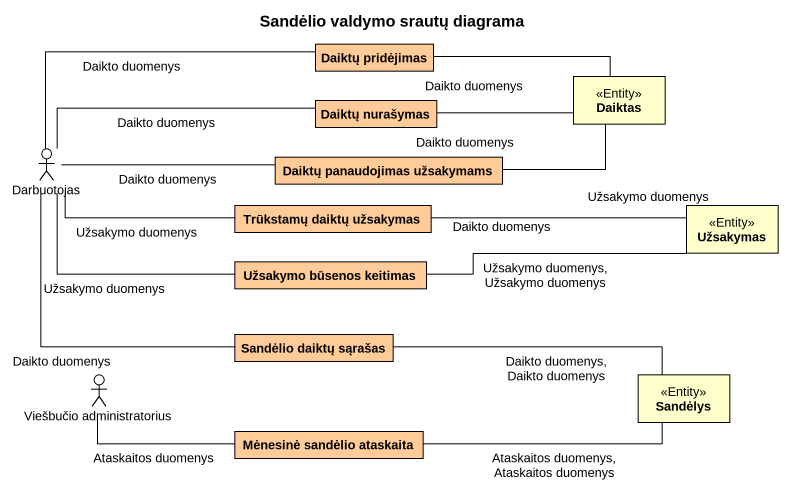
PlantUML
@startuml
title Sandėlio valdymo srautų diagrama
allowmixing
hide circle
hide empty members
class "Daiktų pridėjimas" as Daiktų_pridėjimas #FFCC99
class Daiktas <<Entity>>
class "Daiktų nurašymas" as Daiktų_nurašymas #FFCC99
actor Darbuotojas
class "Daiktų panaudojimas užsakymams" as Daiktų_panaudojimas #FFCC99
class "Trūkstamų daiktų užsakymas" as Trūkstamų_daiktų_užsakymas #FFCC99
class Užsakymas <<Entity>>
class "Užsakymo būsenos keitimas" as Užsakymo_būsenos_keitimas #FFCC99
class "Sandėlio daiktų sąrašas" as Sandėlio_daiktų_sąrašas #FFCC99
actor "Viešbučio administratorius" as Viešbučio_administratorius
class Sandėlys <<Entity>>
class "Mėnesinė sandėlio ataskaita" as Mėnesinė_sandėlio_ataskaita #FFCC99
Daiktų_pridėjimas -right- Daiktas : Daikto duomenys
Daiktų_nurašymas -right- Daiktas : Daikto duomenys
Darbuotojas -right- Daiktų_pridėjimas : Daikto duomenys
Darbuotojas -right- Daiktų_nurašymas : Daikto duomenys
Darbuotojas -right- Daiktų_panaudojimas : Daikto duomenys
Darbuotojas -right- Trūkstamų_daiktų_užsakymas : Užsakymo duomenys
Darbuotojas -- Sandėlio_daiktų_sąrašas : Daikto duomenys
Daiktų_panaudojimas -right- Daiktas : Daikto duomenys
Trūkstamų_daiktų_užsakymas -right- Užsakymas : Užsakymo duomenys
Užsakymas -left- Užsakymo_būsenos_keitimas : Užsakymo duomenys, Užsakymo duomenys
Užsakymo_būsenos_keitimas -left- Darbuotojas : Užsakymo duomenys
Sandėlio_daiktų_sąrašas -right- Sandėlys : Daikto duomenys, Daikto duomenys
Viešbučio_administratorius -right- Mėnesinė_sandėlio_ataskaita : Ataskaitos duomenys
Mėnesinė_sandėlio_ataskaita -right- Sandėlys : Ataskaitos duomenys, Ataskaitos duomenys
@enduml
